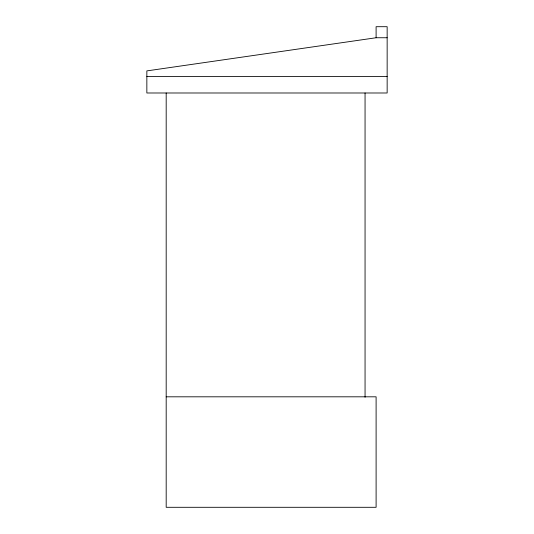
<?xml version="1.0" encoding="UTF-8"?>
<svg xmlns="http://www.w3.org/2000/svg" width="534" height="534" viewBox="0 0 534 534"><rect width="100%" height="100%" fill="white"/><g stroke="black" fill="none" stroke-linecap="round" stroke-linejoin="round"><path stroke-width="0.8" d="M376.103 37.747L146.85 70.895L146.85 92.989L387.15 92.989L387.15 26.7L376.103 26.7L376.103 37.747L387.15 37.747M146.85 76.415L387.15 76.415M166.187 396.815L376.103 396.815L376.103 507.3L166.187 507.3L166.187 92.989M365.056 92.989L365.056 397.263"/></g></svg>
